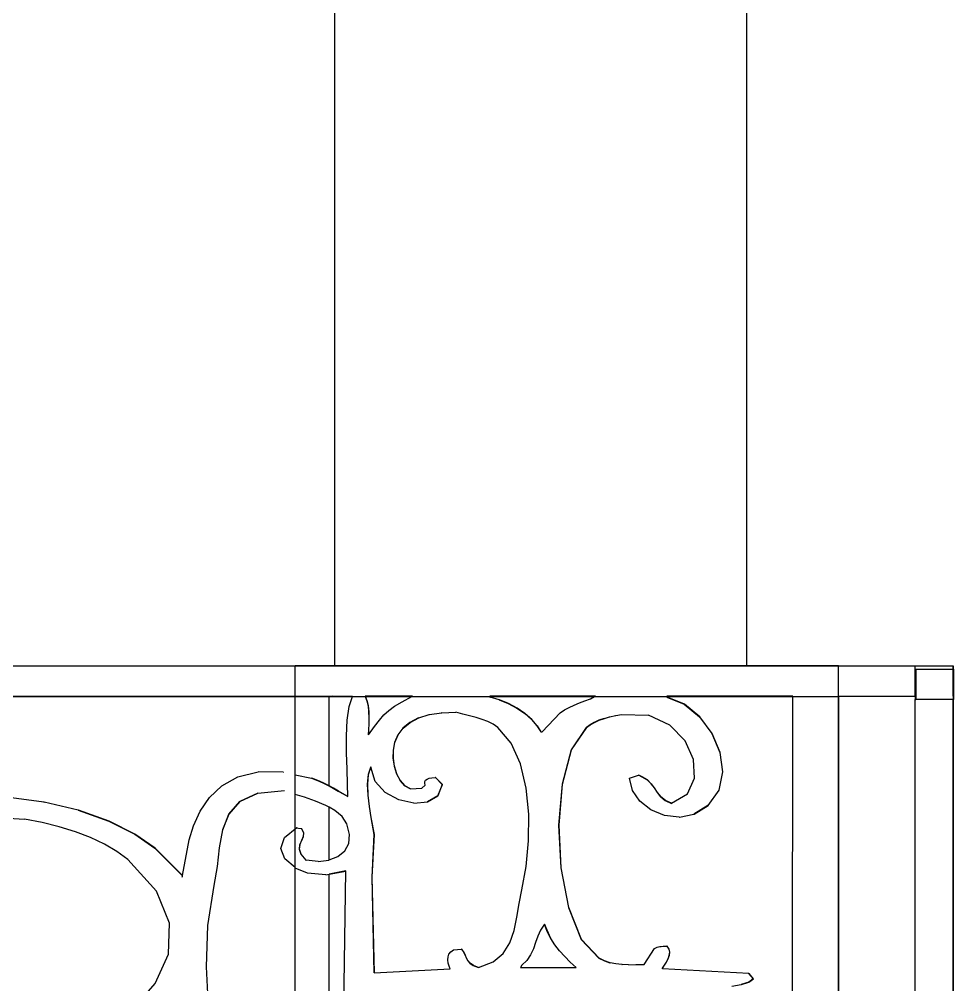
# Model space of a CAD drawing. Header units: inches. Extents: x 1397 to 20304, y -27267 to -746.
# Drawn here: x 14044.08 to 14064.49, y -21172.08 to -21150.99 of the extents above; entities that cross this region are included whole.
import ezdxf

# ---------------------------------------------------------------- set-up
doc = ezdxf.new("R2010")
doc.units = ezdxf.units.IN
doc.header["$LTSCALE"] = 17
doc.header["$MEASUREMENT"] = 0
doc.layers.add('25 BOT BAR', color=12, linetype='Continuous', lineweight=25)

# ---------------------------------------------------------------- blocks, each defined once
blk = doc.blocks.new('A$C99292ed1')
for p, q in [((111.33, 29.91), (134.467, 29.91)), ((133.643, 0.15), (133.643, 29.91)), ((134.39, 29.91), (133.643, 29.91)), ((144.802, 29.91), (134.39, 29.91)), ((145.51, 29.91), (144.802, 29.91)), ((145.51, 29.08), (145.51, 29.91)), ((145.51, 29.91), (148.015, 29.91)), ((147.19, 29.08), (147.19, 29.91)), ((147.204, 29.824), (148.015, 29.824)), ((147.204, 29.824), (147.204, 29.08)), ((148.015, 29.91), (148.019, 29.91)), ((148.015, 29.824), (148.015, 29.91)), ((148.015, 29.824), (148.019, 29.824)), ((148.015, 29.824), (148.015, 29.08)), ((148.019, 29.824), (148.019, 29.91)), ((148.019, 29.08), (148.019, 29.824)), ((148.019, 29.824), (148.029, 29.824)), ((148.029, 28.995), (148.029, 29.824)), ((134.467, 29.08), (125.099, 29.07)), ((125.099, 29.07), (134.467, 29.07)), ((133.643, 29.079), (134.39, 29.08)), ((133.643, 29.07), (134.39, 29.07)), ((134.39, 29.08), (134.897, 29.08)), ((134.39, 29.07), (134.39, 29.08)), ((134.39, 29.07), (134.894, 29.07)), ((134.39, 26.634), (134.39, 29.07)), ((134.823, 28.802), (134.894, 29.07)), ((134.894, 29.07), (134.897, 29.08)), ((134.894, 29.07), (135.173, 29.07)), ((135.17, 29.08), (135.173, 29.07)), ((135.174, 29.08), (135.17, 29.08)), ((135.173, 29.07), (135.212, 28.96)), ((135.173, 29.07), (135.178, 29.07)), ((135.178, 29.07), (135.174, 29.08)), ((136.211, 29.08), (135.174, 29.08)), ((135.217, 28.96), (135.178, 29.07)), ((135.178, 29.07), (136.195, 29.07)), ((135.212, 28.96), (135.238, 28.816)), ((135.212, 28.96), (135.217, 28.96)), ((135.243, 28.816), (135.217, 28.96)), ((135.816, 28.807), (135.985, 28.931)), ((135.985, 28.931), (136.195, 29.07)), ((136.195, 29.07), (136.211, 29.08)), ((136.195, 29.07), (137.897, 29.07)), ((137.897, 29.08), (137.897, 29.07)), ((137.902, 29.08), (137.897, 29.08)), ((137.897, 29.07), (137.897, 29.06)), ((137.897, 29.07), (137.902, 29.07)), ((137.897, 29.06), (137.902, 29.06)), ((137.902, 29.07), (137.902, 29.08)), ((140.203, 29.08), (137.902, 29.08)), ((137.902, 29.06), (137.902, 29.07)), ((137.902, 29.07), (140.185, 29.07)), ((138.1, 28.987), (137.902, 29.06)), ((138.1, 28.987), (138.298, 28.884)), ((138.1, 28.987), (138.105, 28.987)), ((138.303, 28.884), (138.105, 28.987)), ((139.74, 28.84), (139.857, 28.898)), ((139.857, 28.898), (139.975, 28.956)), ((139.975, 28.956), (140.092, 29.015)), ((140.092, 29.015), (140.185, 29.07)), ((140.185, 29.07), (140.203, 29.08)), ((140.185, 29.07), (141.766, 29.07)), ((141.766, 29.08), (141.766, 29.07)), ((141.77, 29.08), (141.766, 29.08)), ((141.766, 29.07), (141.766, 29.06)), ((141.766, 29.07), (141.77, 29.07)), ((141.766, 29.06), (141.77, 29.06)), ((141.766, 29.06), (142.145, 28.866)), ((141.77, 29.07), (141.77, 29.08)), ((144.518, 29.08), (141.77, 29.08)), ((141.77, 29.06), (141.77, 29.07)), ((141.77, 29.07), (144.518, 29.07)), ((142.149, 28.866), (141.77, 29.06)), ((144.505, 15.37), (144.518, 29.07)), ((144.518, 29.07), (144.518, 29.08)), ((144.518, 29.07), (145.51, 29.07)), ((145.51, 29.07), (145.51, 29.08)), ((145.51, 29.08), (145.515, 29.08)), ((145.51, 29.07), (145.51, 15.37)), ((145.515, 0), (145.515, 29.08)), ((145.515, 29.08), (147.19, 29.08)), ((147.19, 29.08), (147.19, 28.995)), ((147.19, 29.08), (147.204, 29.08)), ((147.19, 28.995), (147.204, 28.995)), ((147.19, 0), (147.19, 28.995)), ((147.204, 29.08), (147.204, 28.995)), ((148.015, 28.995), (147.204, 28.995)), ((148.019, 29.08), (148.015, 29.08)), ((148.015, 29.08), (148.015, 28.995)), ((148.029, 28.995), (148.015, 28.995)), ((148.015, 0), (148.015, 28.995)), ((134.783, 28.429), (134.823, 28.802)), ((135.238, 28.816), (135.251, 28.657)), ((135.238, 28.816), (135.243, 28.816)), ((135.256, 28.657), (135.243, 28.816)), ((135.582, 28.573), (135.687, 28.693)), ((135.687, 28.693), (135.816, 28.807)), ((138.298, 28.884), (138.487, 28.755)), ((138.298, 28.884), (138.303, 28.884)), ((138.492, 28.755), (138.303, 28.884)), ((138.487, 28.755), (138.659, 28.607)), ((138.487, 28.755), (138.492, 28.755)), ((138.664, 28.607), (138.492, 28.755)), ((139.435, 28.624), (139.526, 28.706)), ((139.526, 28.706), (139.629, 28.777)), ((139.629, 28.777), (139.74, 28.84)), ((142.145, 28.866), (142.149, 28.866)), ((142.145, 28.866), (142.479, 28.519)), ((142.484, 28.519), (142.149, 28.866)), ((135.251, 28.657), (135.255, 28.491)), ((135.251, 28.657), (135.256, 28.657)), ((135.255, 28.491), (135.253, 28.324)), ((135.255, 28.491), (135.26, 28.491)), ((135.26, 28.491), (135.256, 28.657)), ((135.258, 28.324), (135.26, 28.491)), ((135.484, 28.432), (135.582, 28.573)), ((136.341, 28.49), (136.15, 28.367)), ((136.154, 28.367), (136.345, 28.49)), ((136.341, 28.49), (136.345, 28.49)), ((136.345, 28.49), (136.571, 28.579)), ((136.571, 28.579), (136.576, 28.579)), ((136.576, 28.579), (136.842, 28.631)), ((136.847, 28.631), (136.842, 28.631)), ((136.847, 28.631), (137.154, 28.645)), ((137.306, 28.59), (137.154, 28.645)), ((137.595, 28.499), (137.306, 28.59)), ((137.728, 28.45), (137.595, 28.499)), ((138.659, 28.607), (138.808, 28.445)), ((138.659, 28.607), (138.664, 28.607)), ((138.813, 28.445), (138.664, 28.607)), ((139.038, 28.106), (139.435, 28.624)), ((139.439, 28.623), (139.438, 28.622)), ((140.394, 28.474), (140.281, 28.424)), ((140.286, 28.424), (140.399, 28.474)), ((140.394, 28.474), (140.399, 28.474)), ((140.399, 28.474), (140.514, 28.517)), ((140.514, 28.517), (140.519, 28.517)), ((140.519, 28.517), (140.641, 28.553)), ((140.641, 28.553), (140.646, 28.553)), ((140.646, 28.553), (140.774, 28.583)), ((140.774, 28.583), (141.363, 28.561)), ((141.83, 28.293), (141.363, 28.561)), ((142.479, 28.519), (142.484, 28.519)), ((142.479, 28.519), (142.745, 28.065)), ((142.75, 28.065), (142.484, 28.519)), ((134.767, 27.997), (134.783, 28.429)), ((135.253, 28.324), (135.248, 28.166)), ((135.253, 28.166), (135.258, 28.324)), ((135.253, 28.324), (135.258, 28.324)), ((135.377, 28.254), (135.484, 28.432)), ((136.15, 28.367), (135.998, 28.211)), ((136.003, 28.211), (136.154, 28.367)), ((136.15, 28.367), (136.154, 28.367)), ((137.852, 28.393), (137.728, 28.45)), ((137.967, 28.322), (137.852, 28.393)), ((138.071, 28.23), (137.967, 28.322)), ((138.808, 28.445), (138.928, 28.276)), ((138.808, 28.445), (138.813, 28.445)), ((138.933, 28.276), (138.813, 28.445)), ((138.928, 28.276), (139.013, 28.106)), ((138.928, 28.276), (138.933, 28.276)), ((139.018, 28.106), (138.933, 28.276)), ((140.085, 28.303), (140.005, 28.23)), ((140.01, 28.23), (140.09, 28.303)), ((140.178, 28.367), (140.085, 28.303)), ((140.085, 28.303), (140.09, 28.303)), ((140.09, 28.303), (140.183, 28.367)), ((140.281, 28.424), (140.178, 28.367)), ((140.178, 28.367), (140.183, 28.367)), ((140.183, 28.367), (140.286, 28.424)), ((140.281, 28.424), (140.286, 28.424)), ((142.163, 27.863), (141.83, 28.293)), ((135.248, 28.166), (135.244, 28.023)), ((135.248, 28.166), (135.253, 28.166)), ((135.249, 28.031), (135.377, 28.254)), ((135.249, 28.031), (135.253, 28.166)), ((135.998, 28.211), (135.887, 28.027)), ((135.892, 28.027), (136.003, 28.211)), ((135.998, 28.211), (136.003, 28.211)), ((138.36, 27.799), (138.071, 28.23)), ((139.013, 28.106), (139.018, 28.106)), ((139.018, 28.106), (139.038, 28.106)), ((140.005, 28.23), (139.675, 27.616)), ((139.68, 27.616), (140.01, 28.23)), ((140.005, 28.23), (140.01, 28.23)), ((142.745, 28.065), (142.75, 28.065)), ((142.745, 28.065), (142.92, 27.549)), ((142.925, 27.549), (142.75, 28.065)), ((134.768, 27.538), (134.767, 27.997)), ((135.244, 28.023), (135.249, 28.031)), ((135.887, 28.027), (135.814, 27.815)), ((135.819, 27.815), (135.892, 28.027)), ((135.887, 28.027), (135.892, 28.027)), ((142.346, 27.353), (142.163, 27.863)), ((135.814, 27.815), (135.784, 27.611)), ((135.789, 27.611), (135.819, 27.815)), ((135.814, 27.815), (135.819, 27.815)), ((138.563, 27.234), (138.36, 27.799)), ((134.779, 27.087), (134.768, 27.538)), ((135.784, 27.611), (135.782, 27.391)), ((135.784, 27.611), (135.789, 27.611)), ((135.787, 27.391), (135.789, 27.611)), ((139.675, 27.616), (139.476, 26.683)), ((139.481, 26.683), (139.68, 27.616)), ((139.675, 27.616), (139.68, 27.616)), ((142.92, 27.549), (142.98, 27.018)), ((142.92, 27.549), (142.925, 27.549)), ((142.984, 27.018), (142.925, 27.549)), ((135.782, 27.391), (135.787, 27.391)), ((135.782, 27.391), (135.807, 27.169)), ((135.812, 27.169), (135.787, 27.391)), ((138.688, 26.575), (138.563, 27.234)), ((142.367, 26.843), (142.346, 27.353)), ((132.389, 26.883), (132.833, 27.015)), ((132.833, 27.015), (132.838, 27.015)), ((133.384, 27.007), (132.838, 27.015)), ((133.384, 27.007), (133.389, 27.007)), ((134.791, 26.678), (134.779, 27.087)), ((135.294, 27.152), (135.239, 26.948)), ((135.243, 26.948), (135.296, 27.142)), ((135.296, 27.142), (135.294, 27.152)), ((135.389, 26.757), (135.296, 27.142)), ((135.807, 27.169), (135.812, 27.169)), ((135.807, 27.169), (135.859, 26.959)), ((135.864, 26.959), (135.812, 27.169)), ((142.98, 27.018), (142.9, 26.518)), ((142.905, 26.518), (142.984, 27.018)), ((142.98, 27.018), (142.984, 27.018)), ((132.039, 26.639), (132.389, 26.883)), ((133.643, 26.931), (134.004, 26.841)), ((134.004, 26.841), (134.009, 26.841)), ((134.004, 26.841), (134.132, 26.785)), ((134.137, 26.785), (134.009, 26.841)), ((134.132, 26.785), (134.137, 26.785)), ((134.132, 26.785), (134.252, 26.72)), ((134.257, 26.72), (134.137, 26.785)), ((135.239, 26.948), (135.221, 26.683)), ((135.226, 26.683), (135.243, 26.948)), ((135.239, 26.948), (135.243, 26.948)), ((135.859, 26.959), (135.936, 26.777)), ((135.859, 26.959), (135.864, 26.959)), ((135.941, 26.777), (135.864, 26.959)), ((136.478, 26.752), (136.494, 26.789)), ((136.494, 26.789), (136.525, 26.819)), ((136.525, 26.819), (136.571, 26.841)), ((136.571, 26.841), (136.631, 26.855)), ((136.631, 26.855), (136.706, 26.861)), ((136.707, 26.861), (136.706, 26.861)), ((136.707, 26.861), (136.712, 26.861)), ((136.707, 26.861), (136.856, 26.675)), ((136.861, 26.675), (136.712, 26.861)), ((140.947, 26.841), (141.146, 26.924)), ((141.01, 26.507), (140.947, 26.841)), ((141.146, 26.924), (141.148, 26.922)), ((141.15, 26.924), (141.148, 26.922)), ((141.148, 26.922), (141.22, 26.882)), ((141.225, 26.882), (141.15, 26.924)), ((141.22, 26.882), (141.225, 26.882)), ((141.22, 26.882), (141.335, 26.798)), ((141.339, 26.798), (141.225, 26.882)), ((141.335, 26.798), (141.339, 26.798)), ((141.335, 26.798), (141.419, 26.693)), ((141.424, 26.693), (141.339, 26.798)), ((142.211, 26.417), (142.367, 26.843)), ((131.77, 26.315), (132.039, 26.639)), ((134.252, 26.72), (134.257, 26.72)), ((134.252, 26.72), (134.366, 26.647)), ((134.371, 26.647), (134.257, 26.72)), ((134.366, 26.647), (134.371, 26.647)), ((134.366, 26.647), (134.39, 26.631)), ((134.39, 26.634), (134.371, 26.647)), ((134.481, 26.571), (134.39, 26.634)), ((134.39, 26.631), (134.39, 26.634)), ((134.39, 26.631), (134.476, 26.571)), ((134.798, 26.346), (134.791, 26.678)), ((135.221, 26.683), (135.226, 26.683)), ((135.221, 26.683), (135.232, 26.381)), ((135.237, 26.381), (135.226, 26.683)), ((135.611, 26.454), (135.389, 26.757)), ((135.936, 26.777), (135.941, 26.777)), ((135.936, 26.777), (136.037, 26.636)), ((136.042, 26.636), (135.941, 26.777)), ((136.037, 26.636), (136.042, 26.636)), ((136.037, 26.636), (136.161, 26.55)), ((136.166, 26.551), (136.042, 26.636)), ((136.409, 26.571), (136.484, 26.654)), ((136.474, 26.707), (136.478, 26.752)), ((136.484, 26.654), (136.474, 26.707)), ((136.856, 26.675), (136.758, 26.365)), ((136.762, 26.365), (136.861, 26.675)), ((136.856, 26.675), (136.861, 26.675)), ((138.745, 25.862), (138.688, 26.575)), ((139.476, 26.683), (139.402, 25.564)), ((139.407, 25.564), (139.481, 26.683)), ((139.476, 26.683), (139.481, 26.683)), ((141.419, 26.693), (141.424, 26.693)), ((141.419, 26.693), (141.488, 26.576)), ((141.493, 26.576), (141.424, 26.693)), ((141.488, 26.576), (141.493, 26.576)), ((141.488, 26.576), (141.553, 26.455)), ((141.558, 26.455), (141.493, 26.576)), ((132.826, 26.431), (132.435, 26.205)), ((132.439, 26.205), (132.831, 26.431)), ((132.831, 26.431), (132.826, 26.431)), ((132.831, 26.431), (133.409, 26.509)), ((133.848, 26.322), (133.643, 26.401)), ((134.476, 26.571), (134.481, 26.571)), ((134.476, 26.571), (134.583, 26.493)), ((134.588, 26.493), (134.481, 26.571)), ((134.583, 26.493), (134.588, 26.493)), ((134.583, 26.493), (134.69, 26.416)), ((134.694, 26.416), (134.588, 26.493)), ((134.69, 26.416), (134.798, 26.343)), ((134.69, 26.416), (134.694, 26.416)), ((134.798, 26.346), (134.694, 26.416)), ((135.232, 26.381), (135.261, 26.068)), ((135.232, 26.381), (135.237, 26.381)), ((135.266, 26.068), (135.237, 26.381)), ((135.91, 26.252), (135.611, 26.454)), ((136.161, 26.55), (136.166, 26.551)), ((136.166, 26.551), (136.409, 26.571)), ((136.758, 26.365), (136.534, 26.198)), ((136.538, 26.198), (136.762, 26.365)), ((136.758, 26.365), (136.762, 26.365)), ((141.175, 26.212), (141.01, 26.507)), ((141.553, 26.455), (141.558, 26.455)), ((141.553, 26.455), (141.629, 26.339)), ((141.634, 26.339), (141.558, 26.455)), ((141.867, 26.158), (142.211, 26.417)), ((142.9, 26.518), (142.658, 26.094)), ((142.663, 26.094), (142.905, 26.518)), ((142.9, 26.518), (142.905, 26.518)), ((128.155, 26.192), (127.337, 26.322)), ((128.155, 26.192), (128.16, 26.192)), ((128.908, 25.968), (128.16, 26.192)), ((131.571, 25.941), (131.77, 26.315)), ((132.435, 26.205), (132.193, 25.861)), ((132.198, 25.861), (132.439, 26.205)), ((132.435, 26.205), (132.439, 26.205)), ((134.091, 26.218), (133.848, 26.322)), ((134.316, 26.1), (134.091, 26.218)), ((134.798, 26.343), (134.798, 26.346)), ((136.234, 26.164), (135.91, 26.252)), ((136.234, 26.164), (136.238, 26.164)), ((136.238, 26.164), (136.239, 26.164)), ((136.239, 26.164), (136.534, 26.198)), ((136.534, 26.198), (136.538, 26.198)), ((141.416, 25.976), (141.175, 26.212)), ((141.629, 26.339), (141.634, 26.339)), ((141.629, 26.339), (141.728, 26.236)), ((141.733, 26.236), (141.634, 26.339)), ((141.728, 26.236), (141.733, 26.236)), ((141.728, 26.236), (141.865, 26.156)), ((141.867, 26.158), (141.733, 26.236)), ((141.865, 26.156), (141.867, 26.158)), ((128.908, 25.968), (129.576, 25.669)), ((128.908, 25.968), (128.913, 25.968)), ((129.58, 25.669), (128.913, 25.968)), ((131.427, 25.546), (131.571, 25.941)), ((134.39, 26.048), (134.316, 26.1)), ((134.39, 24.614), (134.39, 26.048)), ((134.513, 25.961), (134.39, 26.048)), ((134.669, 25.795), (134.513, 25.961)), ((135.261, 26.068), (135.266, 26.068)), ((135.261, 26.068), (135.3, 25.768)), ((135.305, 25.768), (135.266, 26.068)), ((141.71, 25.823), (141.416, 25.976)), ((142.658, 26.094), (142.355, 25.86)), ((142.36, 25.86), (142.663, 26.094)), ((142.658, 26.094), (142.663, 26.094)), ((126.713, 25.804), (127.73, 25.721)), ((132.193, 25.861), (132.058, 25.431)), ((132.063, 25.431), (132.198, 25.861)), ((132.193, 25.861), (132.198, 25.861)), ((134.773, 25.596), (134.669, 25.795)), ((135.3, 25.768), (135.305, 25.768)), ((135.3, 25.768), (135.368, 25.306)), ((135.373, 25.306), (135.305, 25.768)), ((138.742, 25.134), (138.745, 25.862)), ((142.031, 25.777), (141.71, 25.823)), ((142.031, 25.777), (142.033, 25.777)), ((142.033, 25.777), (142.036, 25.777)), ((142.036, 25.777), (142.355, 25.86)), ((142.355, 25.86), (142.36, 25.86)), ((128.118, 25.631), (127.73, 25.721)), ((128.491, 25.517), (128.118, 25.631)), ((129.576, 25.669), (129.58, 25.669)), ((129.576, 25.669), (130.139, 25.318)), ((130.144, 25.318), (129.58, 25.669)), ((131.326, 25.161), (131.427, 25.546)), ((134.834, 25.308), (134.773, 25.596)), ((139.402, 25.564), (139.45, 24.395)), ((139.402, 25.564), (139.407, 25.564)), ((139.455, 24.395), (139.407, 25.564)), ((128.845, 25.38), (128.491, 25.517)), ((129.176, 25.221), (128.845, 25.38)), ((130.139, 25.318), (130.144, 25.318)), ((130.139, 25.318), (130.582, 24.933)), ((130.587, 24.933), (130.144, 25.318)), ((132.058, 25.431), (131.988, 24.943)), ((131.993, 24.943), (132.063, 25.431)), ((132.058, 25.431), (132.063, 25.431)), ((133.41, 25.22), (133.681, 25.493)), ((133.643, 25.491), (133.781, 25.472)), ((133.681, 25.493), (133.686, 25.493)), ((133.781, 25.472), (133.786, 25.472)), ((133.781, 25.472), (133.827, 25.355)), ((133.831, 25.355), (133.786, 25.472)), ((133.827, 25.355), (133.819, 25.247)), ((133.823, 25.247), (133.831, 25.355)), ((133.827, 25.355), (133.831, 25.355)), ((134.814, 25.06), (134.834, 25.308)), ((129.479, 25.04), (129.176, 25.221)), ((131.182, 24.186), (131.326, 25.161)), ((133.334, 24.926), (133.41, 25.22)), ((133.783, 25.142), (133.745, 25.031)), ((133.75, 25.031), (133.788, 25.142)), ((133.819, 25.247), (133.783, 25.142)), ((133.783, 25.142), (133.788, 25.142)), ((133.788, 25.142), (133.823, 25.247)), ((133.819, 25.247), (133.823, 25.247)), ((135.368, 25.306), (135.318, 24.145)), ((135.323, 24.145), (135.373, 25.306)), ((135.368, 25.306), (135.373, 25.306)), ((138.688, 24.431), (138.742, 25.134)), ((129.751, 24.84), (129.479, 25.04)), ((130.582, 24.933), (131.177, 24.186)), ((130.582, 24.933), (130.587, 24.933)), ((131.182, 24.186), (130.587, 24.933)), ((131.988, 24.943), (131.94, 24.428)), ((131.945, 24.428), (131.993, 24.943)), ((131.988, 24.943), (131.993, 24.943)), ((133.422, 24.643), (133.334, 24.926)), ((133.745, 25.031), (133.732, 24.909)), ((133.732, 24.909), (133.737, 24.909)), ((133.732, 24.909), (133.768, 24.768)), ((133.737, 24.909), (133.75, 25.031)), ((133.773, 24.768), (133.737, 24.909)), ((133.745, 25.031), (133.75, 25.031)), ((134.726, 24.858), (134.814, 25.06)), ((129.987, 24.622), (129.751, 24.84)), ((133.768, 24.768), (133.773, 24.768)), ((133.768, 24.768), (133.88, 24.601)), ((133.885, 24.601), (133.773, 24.768)), ((134.39, 24.614), (134.578, 24.706)), ((134.578, 24.706), (134.726, 24.858)), ((130.617, 23.756), (129.987, 24.622)), ((133.643, 24.407), (133.422, 24.643)), ((133.88, 24.601), (133.885, 24.601)), ((134.145, 24.572), (133.885, 24.601)), ((134.145, 24.572), (134.381, 24.609)), ((134.381, 24.609), (134.39, 24.614)), ((131.94, 24.428), (131.871, 23.916)), ((131.876, 23.916), (131.945, 24.428)), ((131.94, 24.428), (131.945, 24.428)), ((133.917, 24.249), (133.643, 24.383)), ((134.748, 24.311), (134.39, 24.225)), ((134.39, 24.225), (134.748, 24.309)), ((134.65, 16.06), (134.748, 24.309)), ((134.748, 24.309), (134.748, 24.311)), ((138.592, 23.792), (138.688, 24.431)), ((139.45, 24.395), (139.455, 24.395)), ((139.45, 24.395), (139.615, 23.309)), ((139.62, 23.309), (139.455, 24.395)), ((131.177, 24.186), (131.177, 24.145)), ((131.177, 24.186), (131.182, 24.186)), ((131.177, 24.145), (131.182, 24.177)), ((131.182, 24.177), (131.182, 24.186)), ((134.312, 24.206), (133.917, 24.249)), ((134.312, 24.206), (134.314, 24.206)), ((134.314, 24.206), (134.317, 24.206)), ((134.317, 24.206), (134.39, 24.225)), ((134.39, 16.312), (134.39, 24.225)), ((135.318, 24.145), (135.323, 24.145)), ((135.318, 24.145), (135.368, 21.532)), ((135.373, 21.532), (135.323, 24.145)), ((131.871, 23.916), (131.733, 22.818)), ((131.738, 22.818), (131.876, 23.916)), ((131.871, 23.916), (131.876, 23.916)), ((130.901, 22.887), (130.617, 23.756)), ((138.534, 23.426), (138.592, 23.792)), ((138.487, 23.051), (138.534, 23.426)), ((139.615, 23.309), (139.62, 23.309)), ((139.615, 23.309), (139.892, 22.441)), ((139.897, 22.441), (139.62, 23.309)), ((138.427, 22.686), (138.487, 23.051)), ((130.879, 22.039), (130.901, 22.887)), ((131.733, 22.818), (131.702, 21.696)), ((131.707, 21.696), (131.738, 22.818)), ((131.733, 22.818), (131.738, 22.818)), ((139.088, 22.859), (139.005, 22.698)), ((139.15, 22.656), (139.088, 22.859)), ((139.088, 22.859), (139.121, 22.765)), ((138.335, 22.348), (138.427, 22.686)), ((139.005, 22.698), (138.945, 22.528)), ((139.121, 22.765), (139.155, 22.656)), ((139.121, 22.765), (139.196, 22.556)), ((139.15, 22.656), (139.155, 22.656)), ((139.228, 22.469), (139.15, 22.656)), ((139.155, 22.656), (139.196, 22.556)), ((138.945, 22.528), (138.896, 22.354)), ((139.196, 22.556), (139.228, 22.469)), ((139.319, 22.294), (139.228, 22.469)), ((139.892, 22.441), (139.897, 22.441)), ((139.892, 22.441), (140.278, 21.926)), ((140.283, 21.926), (139.897, 22.441)), ((137.042, 22.105), (137.104, 22.154)), ((137.104, 22.154), (137.278, 22.174)), ((137.282, 22.174), (137.278, 22.174)), ((137.278, 22.174), (137.328, 22.086)), ((137.333, 22.086), (137.282, 22.174)), ((138.188, 22.055), (138.335, 22.348)), ((138.847, 22.182), (138.788, 22.019)), ((138.896, 22.354), (138.847, 22.182)), ((139.422, 22.129), (139.319, 22.294)), ((141.27, 21.76), (141.493, 22.195)), ((141.493, 22.195), (141.525, 22.212)), ((141.496, 22.193), (141.496, 22.191)), ((141.525, 22.212), (141.552, 22.226)), ((141.552, 22.226), (141.578, 22.237)), ((141.578, 22.237), (141.607, 22.245)), ((141.607, 22.245), (141.641, 22.251)), ((141.641, 22.251), (141.685, 22.255)), ((141.685, 22.255), (141.741, 22.257)), ((141.741, 22.257), (141.766, 22.257)), ((141.77, 22.257), (141.766, 22.257)), ((141.766, 22.257), (141.806, 22.176)), ((141.811, 22.176), (141.77, 22.257)), ((141.806, 22.176), (141.811, 22.176)), ((141.806, 22.176), (141.82, 22.09)), ((141.825, 22.09), (141.811, 22.176)), ((130.59, 21.238), (130.879, 22.039)), ((136.98, 21.882), (136.984, 21.964)), ((136.984, 21.964), (137.003, 22.04)), ((137.003, 22.04), (137.042, 22.105)), ((137.328, 22.086), (137.333, 22.086)), ((137.328, 22.086), (137.36, 22.002)), ((137.365, 22.002), (137.333, 22.086)), ((137.36, 22.002), (137.385, 21.925)), ((137.36, 22.002), (137.365, 22.002)), ((137.39, 21.925), (137.365, 22.002)), ((137.967, 21.825), (138.188, 22.055)), ((138.788, 22.019), (138.706, 21.869)), ((139.535, 21.973), (139.422, 22.129)), ((139.655, 21.823), (139.535, 21.973)), ((141.811, 22.001), (141.786, 21.912)), ((141.791, 21.912), (141.816, 22.001)), ((141.82, 22.09), (141.811, 22.001)), ((141.811, 22.001), (141.816, 22.001)), ((141.816, 22.001), (141.825, 22.09)), ((141.82, 22.09), (141.825, 22.09)), ((136.989, 21.797), (136.98, 21.882)), ((137.006, 21.713), (136.989, 21.797)), ((137.385, 21.925), (137.39, 21.925)), ((137.385, 21.925), (137.414, 21.854)), ((137.419, 21.854), (137.39, 21.925)), ((137.414, 21.854), (137.419, 21.854)), ((137.414, 21.854), (137.46, 21.788)), ((137.465, 21.788), (137.419, 21.854)), ((137.46, 21.788), (137.465, 21.788)), ((137.46, 21.788), (137.534, 21.729)), ((137.539, 21.729), (137.465, 21.788)), ((137.534, 21.729), (137.539, 21.729)), ((137.534, 21.729), (137.649, 21.677)), ((137.652, 21.678), (137.539, 21.729)), ((137.652, 21.678), (137.967, 21.825)), ((138.592, 21.739), (138.567, 21.677)), ((138.706, 21.869), (138.592, 21.739)), ((139.782, 21.677), (139.655, 21.823)), ((140.278, 21.926), (140.283, 21.926)), ((140.278, 21.926), (140.399, 21.855)), ((140.404, 21.855), (140.283, 21.926)), ((140.399, 21.855), (140.521, 21.805)), ((140.399, 21.855), (140.404, 21.855)), ((140.526, 21.805), (140.404, 21.855)), ((140.521, 21.805), (140.526, 21.805)), ((140.647, 21.773), (140.526, 21.805)), ((140.647, 21.773), (140.652, 21.773)), ((140.781, 21.755), (140.652, 21.773)), ((140.781, 21.755), (140.786, 21.755)), ((140.927, 21.749), (140.786, 21.755)), ((140.927, 21.749), (141.089, 21.752)), ((141.089, 21.752), (141.27, 21.76)), ((141.708, 21.737), (141.666, 21.656)), ((141.671, 21.656), (141.713, 21.737)), ((141.75, 21.823), (141.708, 21.737)), ((141.708, 21.737), (141.713, 21.737)), ((141.713, 21.737), (141.755, 21.823)), ((141.786, 21.912), (141.75, 21.823)), ((141.75, 21.823), (141.755, 21.823)), ((141.755, 21.823), (141.791, 21.912)), ((141.786, 21.912), (141.791, 21.912)), ((131.702, 21.696), (131.707, 21.696)), ((131.702, 21.696), (131.748, 20.562)), ((131.752, 20.562), (131.707, 21.696)), ((135.368, 21.532), (135.373, 21.532)), ((135.373, 21.532), (137.029, 21.635)), ((137.029, 21.635), (137.006, 21.713)), ((137.649, 21.677), (137.652, 21.678)), ((138.567, 21.677), (139.782, 21.677)), ((141.666, 21.656), (141.671, 21.656)), ((141.666, 21.656), (141.666, 21.635)), ((141.666, 21.635), (141.671, 21.635)), ((141.671, 21.635), (141.671, 21.656)), ((143.551, 21.511), (141.671, 21.635)), ((143.551, 21.511), (143.556, 21.511)), ((143.551, 21.511), (143.65, 21.366)), ((143.65, 21.366), (143.551, 21.274)), ((143.555, 21.274), (143.655, 21.366)), ((143.655, 21.366), (143.556, 21.511)), ((143.65, 21.366), (143.655, 21.366)), ((130.075, 20.507), (130.59, 21.238)), ((143.185, 21.168), (143.388, 21.21)), ((143.551, 21.274), (143.388, 21.21)), ((143.388, 21.21), (143.393, 21.21)), ((143.393, 21.21), (143.555, 21.274)), ((143.551, 21.274), (143.555, 21.274))]:
    blk.add_line(p, q)

msp = doc.modelspace()

# ---------------------------------------------------------------- linework, layer by layer
at = {"layer": '25 BOT BAR'}
for p, q in [((14059.975, -21165.111), (14059.975, -21100.111)), ((14050.975, -21165.111), (14050.975, -21106.111)), ((13916.475, -21165.111), (14064.475, -21165.111)), ((14064.475, -21165.111), (14064.475, -21189.111))]:
    msp.add_line(p, q, dxfattribs=at)

# ---------------------------------------------------------------- block references
at = {"layer": '25 BOT BAR', "yscale": 0.8}
msp.add_blockref('A$C99292ed1', (13916.461, -21189.039), dxfattribs=at)

doc.saveas('drawing.dxf')
